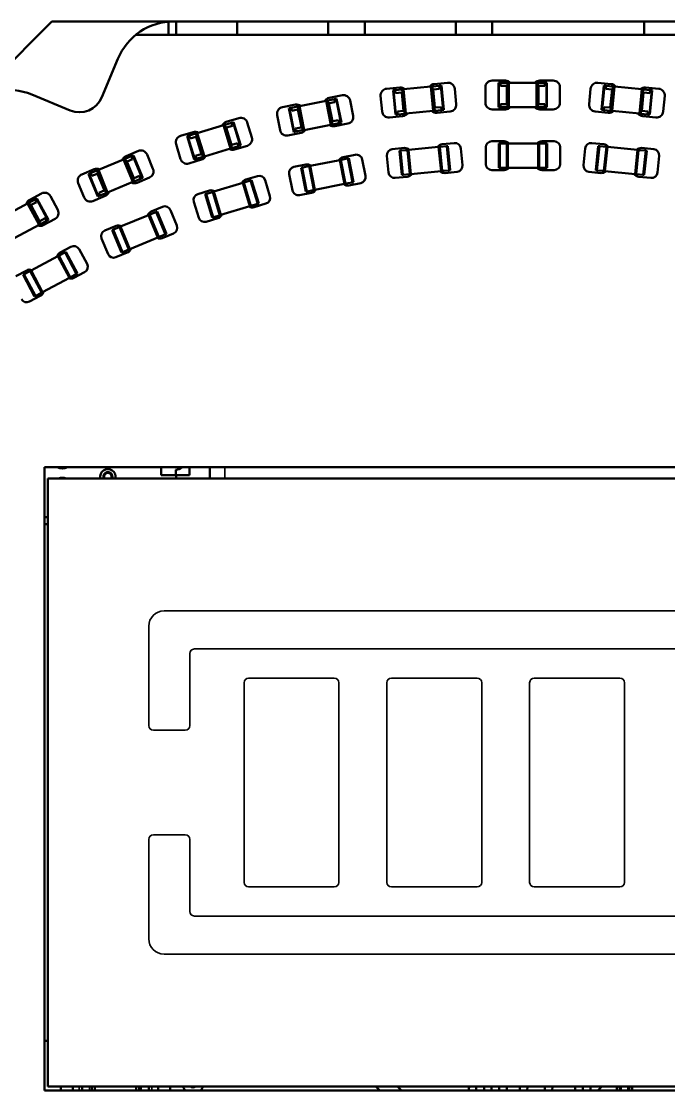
# Model space of a CAD drawing. Header units: inches. Extents: x -20.7 to 49, y -43 to 17.2.
# Drawn here: x 16.671 to 19.187, y -18.399 to -14.245 of the extents above; entities that cross this region are included whole.
import ezdxf

# ---------------------------------------------------------------- set-up
doc = ezdxf.new("R2010")
doc.units = ezdxf.units.IN
doc.header["$MEASUREMENT"] = 0
doc.layers.add('Visible (ANSI)', color=7, linetype='Continuous', lineweight=50)
doc.layers.add('Visible Narrow (ANSI)', color=7, linetype='Continuous', lineweight=35)

msp = doc.modelspace()

# ---------------------------------------------------------------- linework, layer by layer
at = {"layer": 'Visible (ANSI)'}
for p, q in [((14.201, -16.8344), (16.79, -14.2454)), ((16.79, -14.2454), (20.4514, -14.2454)), ((17.2437, -14.2463), (17.2437, -14.298)), ((17.2733, -14.2454), (17.2733, -14.298)), ((17.5095, -14.2454), (17.5095, -14.298)), ((17.8638, -14.298), (17.8638, -14.2454)), ((18.0055, -14.2454), (18.0055, -14.298)), ((18.3599, -14.298), (18.3599, -14.2454)), ((18.5016, -14.2454), (18.5016, -14.298)), ((19.0922, -14.298), (19.0922, -14.2454)), ((17.1156, -14.298), (20.1258, -14.298)), ((16.9843, -14.54), (17.046, -14.3912)), ((18.2685, -14.4983), (18.2949, -14.4957)), ((18.2757, -14.4887), (18.3271, -14.4837)), ((18.2949, -14.4957), (18.3002, -14.4952)), ((18.2961, -14.5075), (18.2949, -14.4957)), ((18.3002, -14.4952), (18.3037, -14.4949)), ((18.313, -14.5889), (18.3037, -14.4949)), ((18.5007, -14.4751), (18.5523, -14.4751)), ((18.525, -14.5785), (18.525, -14.484)), ((18.5286, -14.484), (18.525, -14.484)), ((18.5286, -14.484), (18.5339, -14.484)), ((18.5339, -14.484), (18.5605, -14.484)), ((18.5339, -14.484), (18.5339, -14.4958)), ((18.5339, -14.4958), (18.5569, -14.4958)), ((18.5605, -14.4958), (18.5569, -14.4958)), ((18.5605, -14.484), (18.5605, -14.4958)), ((18.5605, -14.484), (18.5664, -14.484)), ((18.5605, -14.5667), (18.5605, -14.4958)), ((18.5664, -14.484), (18.5664, -14.5785)), ((18.5664, -14.484), (18.6727, -14.484)), ((18.6727, -14.484), (18.6727, -14.5785)), ((18.6727, -14.484), (18.6786, -14.484)), ((18.6786, -14.484), (18.6786, -14.4958)), ((18.6786, -14.484), (18.7052, -14.484)), ((18.6786, -14.5667), (18.6786, -14.4958)), ((18.6821, -14.4958), (18.6786, -14.4958)), ((18.6821, -14.4958), (18.7052, -14.4958)), ((18.6867, -14.4751), (18.7384, -14.4751)), ((18.7052, -14.484), (18.7105, -14.484)), ((18.7052, -14.4958), (18.7052, -14.484)), ((18.7105, -14.484), (18.714, -14.484)), ((18.714, -14.5785), (18.714, -14.484)), ((18.9119, -14.4837), (18.9634, -14.4887)), ((18.926, -14.5889), (18.9353, -14.4949)), ((18.9388, -14.4952), (18.9353, -14.4949)), ((18.9388, -14.4952), (18.9441, -14.4957)), ((18.9441, -14.4957), (18.943, -14.5075)), ((18.9441, -14.4957), (18.9706, -14.4983)), ((16.7121, -14.5295), (16.8609, -14.5911)), ((17.868, -14.5425), (17.9187, -14.5325)), ((18.0733, -14.5954), (18.0674, -14.5352)), ((18.0906, -14.507), (18.142, -14.5019)), ((18.1192, -14.513), (18.1157, -14.5134)), ((18.1249, -14.6074), (18.1157, -14.5134)), ((18.1192, -14.513), (18.1245, -14.5125)), ((18.1245, -14.5125), (18.1509, -14.5099)), ((18.1245, -14.5125), (18.1256, -14.5243)), ((18.1256, -14.5243), (18.1486, -14.522)), ((18.1521, -14.5217), (18.1486, -14.522)), ((18.1509, -14.5099), (18.1568, -14.5093)), ((18.1509, -14.5099), (18.1521, -14.5217)), ((18.159, -14.5922), (18.1521, -14.5217)), ((18.1568, -14.5093), (18.2626, -14.4989)), ((18.1568, -14.5093), (18.1661, -14.6034)), ((18.2626, -14.4989), (18.2685, -14.4983)), ((18.2626, -14.4989), (18.2719, -14.593)), ((18.2685, -14.4983), (18.2696, -14.5101)), ((18.2732, -14.5097), (18.2696, -14.5101)), ((18.2766, -14.5806), (18.2696, -14.5101)), ((18.2732, -14.5097), (18.2961, -14.5075)), ((18.3554, -14.5068), (18.3613, -14.5671)), ((18.4748, -14.5615), (18.4748, -14.501)), ((18.7642, -14.501), (18.7642, -14.5615)), ((18.8778, -14.5671), (18.8837, -14.5068)), ((18.943, -14.5075), (18.9659, -14.5097)), ((18.9625, -14.5806), (18.9694, -14.5101)), ((18.9694, -14.5101), (18.9659, -14.5097)), ((18.9764, -14.4989), (18.9672, -14.593)), ((18.9706, -14.4983), (18.9694, -14.5101)), ((18.9706, -14.4983), (18.9764, -14.4989)), ((18.9764, -14.4989), (19.0822, -14.5093)), ((19.0822, -14.5093), (19.073, -14.6034)), ((19.08, -14.5922), (19.087, -14.5217)), ((19.0822, -14.5093), (19.0881, -14.5099)), ((19.0881, -14.5099), (19.087, -14.5217)), ((19.0905, -14.522), (19.087, -14.5217)), ((19.0881, -14.5099), (19.1146, -14.5125)), ((19.0905, -14.522), (19.1134, -14.5243)), ((19.0971, -14.5019), (19.1485, -14.507)), ((19.1134, -14.5243), (19.1146, -14.5125)), ((19.1141, -14.6074), (19.1234, -14.5134)), ((19.1146, -14.5125), (19.1198, -14.513)), ((19.1198, -14.513), (19.1234, -14.5134)), ((19.1717, -14.5352), (19.1657, -14.5954)), ((17.6855, -14.5788), (17.7362, -14.5688)), ((17.7198, -14.581), (17.7459, -14.5759)), ((17.7459, -14.5759), (17.7517, -14.5747)), ((17.7459, -14.5759), (17.7482, -14.5874)), ((17.7517, -14.5747), (17.856, -14.554)), ((17.7517, -14.5747), (17.7701, -14.6674)), ((17.856, -14.554), (17.8617, -14.5528)), ((17.856, -14.554), (17.8744, -14.6466)), ((17.8617, -14.5528), (17.8878, -14.5476)), ((17.8617, -14.5528), (17.8641, -14.5644)), ((17.8675, -14.5637), (17.8641, -14.5644)), ((17.8779, -14.6339), (17.8641, -14.5644)), ((17.8675, -14.5637), (17.8901, -14.5592)), ((17.8878, -14.5476), (17.893, -14.5466)), ((17.8901, -14.5592), (17.8878, -14.5476)), ((17.893, -14.5466), (17.8965, -14.5459)), ((17.9149, -14.6386), (17.8965, -14.5459)), ((17.949, -14.5528), (17.9609, -14.6121)), ((18.303, -14.578), (18.2801, -14.5803)), ((18.3042, -14.5898), (18.303, -14.578)), ((18.5286, -14.5785), (18.525, -14.5785)), ((18.5286, -14.5785), (18.5339, -14.5785)), ((18.5569, -14.5667), (18.5339, -14.5667)), ((18.5339, -14.5667), (18.5339, -14.5785)), ((18.5339, -14.5785), (18.5605, -14.5785)), ((18.5605, -14.5667), (18.5569, -14.5667)), ((18.5605, -14.5667), (18.5605, -14.5785)), ((18.5605, -14.5785), (18.5664, -14.5785)), ((18.5664, -14.5785), (18.6727, -14.5785)), ((18.6727, -14.5785), (18.6786, -14.5785)), ((18.6786, -14.5667), (18.6786, -14.5785)), ((18.6821, -14.5667), (18.6786, -14.5667)), ((18.6786, -14.5785), (18.7052, -14.5785)), ((18.7052, -14.5667), (18.6821, -14.5667)), ((18.7052, -14.5785), (18.7052, -14.5667)), ((18.7052, -14.5785), (18.7105, -14.5785)), ((18.7105, -14.5785), (18.714, -14.5785)), ((18.936, -14.578), (18.9349, -14.5898)), ((18.9589, -14.5803), (18.936, -14.578)), ((17.677, -14.6686), (17.6652, -14.6092)), ((17.7146, -14.5821), (17.7112, -14.5828)), ((17.7296, -14.6754), (17.7112, -14.5828)), ((17.7146, -14.5821), (17.7198, -14.581)), ((17.7198, -14.581), (17.7221, -14.5926)), ((17.7221, -14.5926), (17.7447, -14.5881)), ((17.7482, -14.5874), (17.7447, -14.5881)), ((17.762, -14.6569), (17.7482, -14.5874)), ((18.153, -14.6136), (18.1016, -14.6186)), ((18.1285, -14.6071), (18.1249, -14.6074)), ((18.1285, -14.6071), (18.1337, -14.6066)), ((18.1555, -14.5925), (18.1326, -14.5948)), ((18.1326, -14.5948), (18.1337, -14.6066)), ((18.1337, -14.6066), (18.1602, -14.6039)), ((18.159, -14.5922), (18.1555, -14.5925)), ((18.159, -14.5922), (18.1602, -14.6039)), ((18.1602, -14.6039), (18.1661, -14.6034)), ((18.1661, -14.6034), (18.2719, -14.593)), ((18.2719, -14.593), (18.2777, -14.5924)), ((18.2801, -14.5803), (18.2766, -14.5806)), ((18.2766, -14.5806), (18.2777, -14.5924)), ((18.2777, -14.5924), (18.3042, -14.5898)), ((18.3381, -14.5953), (18.2867, -14.6004)), ((18.3042, -14.5898), (18.3095, -14.5892)), ((18.3095, -14.5892), (18.313, -14.5889)), ((18.5523, -14.5873), (18.5007, -14.5873)), ((18.7384, -14.5873), (18.6867, -14.5873)), ((18.9524, -14.6004), (18.9009, -14.5953)), ((18.9296, -14.5892), (18.926, -14.5889)), ((18.9296, -14.5892), (18.9349, -14.5898)), ((18.9349, -14.5898), (18.9613, -14.5924)), ((18.9625, -14.5806), (18.9589, -14.5803)), ((18.9625, -14.5806), (18.9613, -14.5924)), ((18.9613, -14.5924), (18.9672, -14.593)), ((18.9672, -14.593), (19.073, -14.6034)), ((19.073, -14.6034), (19.0788, -14.6039)), ((19.08, -14.5922), (19.0788, -14.6039)), ((19.0788, -14.6039), (19.1053, -14.6066)), ((19.0835, -14.5925), (19.08, -14.5922)), ((19.1065, -14.5948), (19.0835, -14.5925)), ((19.1375, -14.6186), (19.0861, -14.6136)), ((19.1053, -14.6066), (19.1065, -14.5948)), ((19.1053, -14.6066), (19.1106, -14.6071)), ((19.1106, -14.6071), (19.1141, -14.6074)), ((17.3549, -14.6795), (17.4567, -14.6486)), ((17.4567, -14.6486), (17.4623, -14.6469)), ((17.4567, -14.6486), (17.4841, -14.739)), ((17.4623, -14.6469), (17.4878, -14.6392)), ((17.4623, -14.6469), (17.4658, -14.6582)), ((17.4691, -14.6572), (17.4658, -14.6582)), ((17.4863, -14.726), (17.4658, -14.6582)), ((17.4675, -14.6361), (17.517, -14.6211)), ((17.4691, -14.6572), (17.4912, -14.6505)), ((17.4878, -14.6392), (17.4928, -14.6376)), ((17.4912, -14.6505), (17.4878, -14.6392)), ((17.4928, -14.6376), (17.4962, -14.6366)), ((17.5237, -14.727), (17.4962, -14.6366)), ((17.5492, -14.6383), (17.5668, -14.6962)), ((17.7586, -14.6576), (17.736, -14.6621)), ((17.762, -14.6569), (17.7586, -14.6576)), ((17.762, -14.6569), (17.7643, -14.6685)), ((17.7701, -14.6674), (17.8744, -14.6466)), ((17.8744, -14.6466), (17.8802, -14.6455)), ((17.8814, -14.6332), (17.8779, -14.6339)), ((17.8779, -14.6339), (17.8802, -14.6455)), ((17.8802, -14.6455), (17.9062, -14.6403)), ((17.9039, -14.6287), (17.8814, -14.6332)), ((17.9406, -14.6425), (17.8899, -14.6526)), ((17.9062, -14.6403), (17.9039, -14.6287)), ((17.9062, -14.6403), (17.9115, -14.6393)), ((17.9115, -14.6393), (17.9149, -14.6386)), ((17.2895, -14.6901), (17.339, -14.6751)), ((17.3188, -14.6904), (17.3154, -14.6915)), ((17.3428, -14.7819), (17.3154, -14.6915)), ((17.3188, -14.6904), (17.3239, -14.6889)), ((17.3239, -14.6889), (17.3493, -14.6812)), ((17.3239, -14.6889), (17.3273, -14.7002)), ((17.3273, -14.7002), (17.3493, -14.6935)), ((17.3493, -14.6812), (17.3549, -14.6795)), ((17.3493, -14.6812), (17.3527, -14.6925)), ((17.3527, -14.6925), (17.3493, -14.6935)), ((17.3733, -14.7603), (17.3527, -14.6925)), ((17.3549, -14.6795), (17.3824, -14.7699)), ((17.7581, -14.6788), (17.7074, -14.6889)), ((17.7331, -14.6747), (17.7296, -14.6754)), ((17.7331, -14.6747), (17.7383, -14.6737)), ((17.736, -14.6621), (17.7383, -14.6737)), ((17.7383, -14.6737), (17.7643, -14.6685)), ((17.7643, -14.6685), (17.7701, -14.6674)), ((17.2899, -14.7802), (17.2723, -14.7223)), ((17.3824, -14.7699), (17.4841, -14.739)), ((17.4841, -14.739), (17.4898, -14.7373)), ((17.4897, -14.725), (17.4863, -14.726)), ((17.4863, -14.726), (17.4898, -14.7373)), ((17.5118, -14.7183), (17.4897, -14.725)), ((17.4898, -14.7373), (17.5152, -14.7296)), ((17.5495, -14.7284), (17.5001, -14.7434)), ((17.5152, -14.7296), (17.5118, -14.7183)), ((17.5152, -14.7296), (17.5203, -14.7281)), ((17.5203, -14.7281), (17.5237, -14.727)), ((18.1129, -14.7418), (18.1599, -14.7372)), ((18.1455, -14.7475), (18.1701, -14.7451)), ((18.1701, -14.7451), (18.1754, -14.7446)), ((18.1754, -14.7446), (18.293, -14.733)), ((18.1847, -14.8386), (18.1754, -14.7446)), ((18.2983, -14.7325), (18.293, -14.733)), ((18.3022, -14.827), (18.293, -14.733)), ((18.2983, -14.7325), (18.3229, -14.7301)), ((18.3068, -14.7227), (18.3538, -14.7181)), ((18.3229, -14.7301), (18.3282, -14.7295)), ((18.3375, -14.8236), (18.3282, -14.7295)), ((18.3796, -14.7393), (18.386, -14.804)), ((18.4762, -14.7995), (18.4762, -14.7346)), ((18.4998, -14.7109), (18.5471, -14.7109)), ((18.5264, -14.8143), (18.5264, -14.7198)), ((18.5317, -14.7198), (18.5264, -14.7198)), ((18.5317, -14.7198), (18.5565, -14.7198)), ((18.5565, -14.7198), (18.5618, -14.7198)), ((18.5618, -14.8143), (18.5618, -14.7198)), ((18.5618, -14.7198), (18.6799, -14.7198)), ((18.6852, -14.7198), (18.6799, -14.7198)), ((18.6799, -14.8143), (18.6799, -14.7198)), ((18.6852, -14.7198), (18.71, -14.7198)), ((18.6947, -14.7109), (18.7419, -14.7109)), ((18.71, -14.7198), (18.7154, -14.7198)), ((18.7154, -14.8143), (18.7154, -14.7198)), ((18.7656, -14.7346), (18.7656, -14.7995)), ((18.8557, -14.804), (18.8621, -14.7393)), ((18.8879, -14.7181), (18.9349, -14.7227)), ((18.9042, -14.8236), (18.9135, -14.7295)), ((18.9188, -14.7301), (18.9135, -14.7295)), ((18.9188, -14.7301), (18.9435, -14.7325)), ((18.9395, -14.827), (18.9488, -14.733)), ((18.9435, -14.7325), (18.9488, -14.733)), ((18.9488, -14.733), (19.0663, -14.7446)), ((19.057, -14.8386), (19.0663, -14.7446)), ((19.0716, -14.7451), (19.0663, -14.7446)), ((19.0716, -14.7451), (19.0963, -14.7475)), ((19.0819, -14.7372), (19.1289, -14.7418)), ((16.9704, -14.8226), (17.0686, -14.7819)), ((17.0686, -14.7819), (17.074, -14.7797)), ((17.0686, -14.7819), (17.1047, -14.8692)), ((17.074, -14.7797), (17.0986, -14.7695)), ((17.074, -14.7797), (17.0786, -14.7906)), ((17.0782, -14.7684), (17.1259, -14.7486)), ((17.0818, -14.7892), (17.1031, -14.7804)), ((17.0986, -14.7695), (17.1035, -14.7675)), ((17.1031, -14.7804), (17.0986, -14.7695)), ((17.1035, -14.7675), (17.1068, -14.7661)), ((17.1429, -14.8534), (17.1068, -14.7661)), ((17.1597, -14.7626), (17.1828, -14.8185)), ((17.3715, -14.7824), (17.3221, -14.7974)), ((17.3462, -14.7809), (17.3428, -14.7819)), ((17.3462, -14.7809), (17.3513, -14.7793)), ((17.3699, -14.7613), (17.3479, -14.768)), ((17.3479, -14.768), (17.3513, -14.7793)), ((17.3513, -14.7793), (17.3767, -14.7716)), ((17.3733, -14.7603), (17.3699, -14.7613)), ((17.3733, -14.7603), (17.3767, -14.7716)), ((17.3767, -14.7716), (17.3824, -14.7699)), ((17.7933, -14.8071), (17.9092, -14.7841)), ((17.9144, -14.783), (17.9092, -14.7841)), ((17.9276, -14.8768), (17.9092, -14.7841)), ((17.9144, -14.783), (17.9387, -14.7782)), ((17.9219, -14.7725), (17.9683, -14.7633)), ((17.9387, -14.7782), (17.9439, -14.7772)), ((17.9624, -14.8698), (17.9439, -14.7772)), ((17.996, -14.7819), (18.0087, -14.8456)), ((18.098, -14.8323), (18.0917, -14.7677)), ((18.1455, -14.7475), (18.1402, -14.7481)), ((18.1494, -14.8421), (18.1402, -14.7481)), ((19.0923, -14.8421), (19.1016, -14.7481)), ((19.0963, -14.7475), (19.1016, -14.7481)), ((19.1501, -14.7677), (19.1437, -14.8323)), ((16.9063, -14.8396), (16.954, -14.8198)), ((16.9404, -14.835), (16.9649, -14.8249)), ((16.9649, -14.8249), (16.9704, -14.8226)), ((16.9649, -14.8249), (16.9694, -14.8358)), ((16.9704, -14.8226), (17.0065, -14.9099)), ((17.0818, -14.7892), (17.0786, -14.7906)), ((17.1057, -14.856), (17.0786, -14.7906)), ((17.7308, -14.8105), (17.7771, -14.8013)), ((17.7638, -14.813), (17.7586, -14.814)), ((17.777, -14.9067), (17.7586, -14.814)), ((17.7638, -14.813), (17.7881, -14.8082)), ((17.7881, -14.8082), (17.7933, -14.8071)), ((17.8118, -14.8998), (17.7933, -14.8071)), ((18.1847, -14.8386), (18.3022, -14.827)), ((18.3075, -14.8265), (18.3022, -14.827)), ((18.3075, -14.8265), (18.3322, -14.8241)), ((18.3322, -14.8241), (18.3375, -14.8236)), ((18.5471, -14.8231), (18.4998, -14.8231)), ((18.5317, -14.8143), (18.5264, -14.8143)), ((18.5317, -14.8143), (18.5565, -14.8143)), ((18.5565, -14.8143), (18.5618, -14.8143)), ((18.5618, -14.8143), (18.6799, -14.8143)), ((18.6852, -14.8143), (18.6799, -14.8143)), ((18.6852, -14.8143), (18.71, -14.8143)), ((18.7419, -14.8231), (18.6947, -14.8231)), ((18.71, -14.8143), (18.7154, -14.8143)), ((18.9095, -14.8241), (18.9042, -14.8236)), ((18.9095, -14.8241), (18.9342, -14.8265)), ((18.9342, -14.8265), (18.9395, -14.827)), ((18.9395, -14.827), (19.057, -14.8386)), ((16.9355, -14.8371), (16.9322, -14.8384)), ((16.9683, -14.9257), (16.9322, -14.8384)), ((16.9355, -14.8371), (16.9404, -14.835)), ((16.9404, -14.835), (16.9449, -14.8459)), ((16.9449, -14.8459), (16.9662, -14.8371)), ((16.9694, -14.8358), (16.9662, -14.8371)), ((16.9966, -14.9012), (16.9694, -14.8358)), ((17.0065, -14.9099), (17.1047, -14.8692)), ((17.1047, -14.8692), (17.1102, -14.867)), ((17.109, -14.8547), (17.1057, -14.856)), ((17.1057, -14.856), (17.1102, -14.867)), ((17.1302, -14.8459), (17.109, -14.8547)), ((17.1102, -14.867), (17.1348, -14.8568)), ((17.1688, -14.8523), (17.1211, -14.872)), ((17.1348, -14.8568), (17.1302, -14.8459)), ((17.1348, -14.8568), (17.1397, -14.8548)), ((17.1397, -14.8548), (17.1429, -14.8534)), ((17.5373, -14.871), (17.5611, -14.8638)), ((17.5438, -14.8598), (17.589, -14.846)), ((17.5611, -14.8638), (17.5662, -14.8622)), ((17.5936, -14.9527), (17.5662, -14.8622)), ((17.6185, -14.8618), (17.6373, -14.924)), ((17.7249, -14.902), (17.7122, -14.8383)), ((18.1709, -14.8489), (18.1239, -14.8535)), ((18.1547, -14.8416), (18.1494, -14.8421)), ((18.1547, -14.8416), (18.1794, -14.8391)), ((18.1794, -14.8391), (18.1847, -14.8386)), ((18.3648, -14.8298), (18.3178, -14.8344)), ((18.9239, -14.8344), (18.8769, -14.8298)), ((19.0623, -14.8391), (19.057, -14.8386)), ((19.0623, -14.8391), (19.087, -14.8416)), ((19.1179, -14.8535), (19.0709, -14.8489)), ((19.087, -14.8416), (19.0923, -14.8421)), ((16.9155, -14.9292), (16.8923, -14.8733)), ((16.9933, -14.9026), (16.972, -14.9114)), ((16.9966, -14.9012), (16.9933, -14.9026)), ((16.9966, -14.9012), (17.0011, -14.9122)), ((17.0011, -14.9122), (17.0065, -14.9099)), ((17.3573, -14.9163), (17.4025, -14.9026)), ((17.3904, -14.9156), (17.4141, -14.9084)), ((17.4141, -14.9084), (17.4192, -14.9068)), ((17.4192, -14.9068), (17.5322, -14.8725)), ((17.4466, -14.9972), (17.4192, -14.9068)), ((17.5373, -14.871), (17.5322, -14.8725)), ((17.5597, -14.9629), (17.5322, -14.8725)), ((17.7822, -14.9057), (17.777, -14.9067)), ((17.7822, -14.9057), (17.8066, -14.9008)), ((17.8066, -14.9008), (17.8118, -14.8998)), ((17.8118, -14.8998), (17.9276, -14.8768)), ((17.9328, -14.8757), (17.9276, -14.8768)), ((17.9328, -14.8757), (17.9572, -14.8709)), ((17.9902, -14.8733), (17.9438, -14.8826)), ((17.9572, -14.8709), (17.9624, -14.8698)), ((16.6017, -15.0027), (16.6954, -14.9526)), ((16.6954, -14.9526), (16.7006, -14.9499)), ((16.6954, -14.9526), (16.74, -15.036)), ((16.7006, -14.9499), (16.7241, -14.9373)), ((16.7006, -14.9499), (16.7062, -14.9603)), ((16.7036, -14.9382), (16.7492, -14.9139)), ((16.7093, -14.9586), (16.7296, -14.9477)), ((16.7241, -14.9373), (16.7288, -14.9348)), ((16.7296, -14.9477), (16.7241, -14.9373)), ((16.7288, -14.9348), (16.7319, -14.9332)), ((16.7764, -15.0165), (16.7319, -14.9332)), ((16.7842, -14.9245), (16.8127, -14.9778)), ((16.997, -14.9234), (16.9492, -14.9432)), ((16.9716, -14.9244), (16.9683, -14.9257)), ((16.9716, -14.9244), (16.9765, -14.9223)), ((16.972, -14.9114), (16.9765, -14.9223)), ((16.9765, -14.9223), (17.0011, -14.9122)), ((17.3604, -15.008), (17.3416, -14.9458)), ((17.3904, -14.9156), (17.3853, -14.9171)), ((17.4127, -15.0075), (17.3853, -14.9171)), ((17.5885, -14.9542), (17.5936, -14.9527)), ((17.799, -14.9114), (17.7527, -14.9206)), ((16.7093, -14.9586), (16.7062, -14.9603)), ((16.7396, -15.0228), (16.7062, -14.9603)), ((17.1707, -14.9955), (17.1936, -14.986)), ((17.176, -14.9837), (17.2197, -14.9656)), ((17.1936, -14.986), (17.1985, -14.9839)), ((17.2347, -15.0712), (17.1985, -14.9839)), ((17.2506, -14.9784), (17.2754, -15.0384)), ((17.4466, -14.9972), (17.5597, -14.9629)), ((17.5648, -14.9614), (17.5597, -14.9629)), ((17.5648, -14.9614), (17.5885, -14.9542)), ((17.6216, -14.9534), (17.5764, -14.9671)), ((16.7427, -15.0211), (16.7396, -15.0228)), ((16.7396, -15.0228), (16.7452, -15.0332)), ((16.74, -15.036), (16.7452, -15.0332)), ((16.7631, -15.0102), (16.7427, -15.0211)), ((16.7452, -15.0332), (16.7686, -15.0207)), ((16.8021, -15.0128), (16.7565, -15.0372)), ((16.7686, -15.0207), (16.7631, -15.0102)), ((16.7686, -15.0207), (16.7733, -15.0182)), ((16.7733, -15.0182), (16.7764, -15.0165)), ((17.0567, -15.0427), (17.1658, -14.9975)), ((17.1707, -14.9955), (17.1658, -14.9975)), ((17.2019, -15.0848), (17.1658, -14.9975)), ((17.4351, -15.01), (17.3899, -15.0237)), ((17.4178, -15.006), (17.4127, -15.0075)), ((17.4178, -15.006), (17.4416, -14.9988)), ((17.4416, -14.9988), (17.4466, -14.9972)), ((16.6462, -15.0861), (16.74, -15.036)), ((16.996, -15.0582), (17.0396, -15.0402)), ((17.0288, -15.0542), (17.0239, -15.0562)), ((17.0601, -15.1435), (17.0239, -15.0562)), ((17.0288, -15.0542), (17.0518, -15.0447)), ((17.0518, -15.0447), (17.0567, -15.0427)), ((17.0928, -15.13), (17.0567, -15.0427)), ((17.2069, -15.0828), (17.2298, -15.0733)), ((17.2626, -15.0692), (17.219, -15.0873)), ((17.2298, -15.0733), (17.2347, -15.0712)), ((17.0081, -15.1491), (16.9832, -15.0891)), ((17.0928, -15.13), (17.2019, -15.0848)), ((17.2069, -15.0828), (17.2019, -15.0848)), ((16.7092, -15.2134), (16.8133, -15.1578)), ((16.818, -15.1553), (16.8133, -15.1578)), ((16.8579, -15.2411), (16.8133, -15.1578)), ((16.818, -15.1553), (16.8399, -15.1436)), ((16.8222, -15.143), (16.8639, -15.1207)), ((16.8399, -15.1436), (16.8446, -15.1411)), ((16.8891, -15.2244), (16.8446, -15.1411)), ((16.8958, -15.1304), (16.9264, -15.1877)), ((17.0826, -15.1438), (17.0389, -15.1619)), ((17.065, -15.1415), (17.0601, -15.1435)), ((17.065, -15.1415), (17.0879, -15.132)), ((17.0879, -15.132), (17.0928, -15.13)), ((16.6503, -15.2349), (16.692, -15.2126)), ((16.6826, -15.2276), (16.6779, -15.2302)), ((16.7225, -15.3135), (16.6779, -15.2302)), ((16.6826, -15.2276), (16.7045, -15.216)), ((16.7045, -15.216), (16.7092, -15.2134)), ((16.7537, -15.2968), (16.7092, -15.2134)), ((16.7537, -15.2968), (16.8579, -15.2411)), ((16.8626, -15.2386), (16.8579, -15.2411)), ((16.8626, -15.2386), (16.8845, -15.2269)), ((16.9168, -15.2197), (16.8751, -15.242)), ((16.8845, -15.2269), (16.8891, -15.2244)), ((16.7449, -15.3116), (16.7032, -15.3338)), ((16.7272, -15.311), (16.7225, -15.3135)), ((16.7272, -15.311), (16.749, -15.2993)), ((16.749, -15.2993), (16.7537, -15.2968)), ((16.7606, -15.9777), (16.7606, -18.3989)), ((20.4811, -15.9777), (16.7606, -15.9777)), ((17.2142, -16.0076), (17.2142, -15.9777)), ((17.2721, -15.9869), (17.2721, -16.0076)), ((17.3252, -16.0076), (17.3252, -15.9777)), ((17.4032, -15.9777), (17.4032, -16.021)), ((16.7745, -16.021), (16.7745, -18.3832)), ((20.4714, -16.021), (16.7745, -16.021)), ((17.2721, -16.0076), (17.2142, -16.0076)), ((17.2721, -16.0076), (17.3252, -16.0076)), ((17.2733, -16.0076), (17.2733, -16.021)), ((16.7606, -16.1718), (16.7745, -16.1718)), ((16.7745, -16.1982), (16.7606, -16.1982)), ((16.7606, -18.206), (16.7745, -18.206)), ((16.7606, -18.3989), (20.4811, -18.3989)), ((16.7745, -18.3832), (20.4714, -18.3832)), ((16.8244, -18.3989), (16.8244, -18.3832)), ((16.8717, -18.3989), (16.8717, -18.3832)), ((16.9071, -18.3989), (16.9071, -18.3832)), ((16.9455, -18.3989), (16.9455, -18.3832)), ((16.9563, -18.3989), (16.9563, -18.3832)), ((17.1178, -18.3832), (17.1178, -18.3989)), ((17.1286, -18.3832), (17.1286, -18.3989)), ((17.167, -18.3832), (17.167, -18.3989)), ((17.2024, -18.3832), (17.2024, -18.3989)), ((17.2496, -18.3832), (17.2496, -18.3989)), ((18.0649, -18.3989), (18.0492, -18.3832)), ((18.1327, -18.3832), (18.1485, -18.3989)), ((18.4104, -18.3894), (18.4126, -18.3841)), ((18.4104, -18.3989), (18.4104, -18.3894)), ((18.4126, -18.3841), (18.4134, -18.3832)), ((18.4393, -18.3894), (18.4393, -18.3989)), ((18.4694, -18.3989), (18.4694, -18.3832)), ((18.4985, -18.3832), (18.4985, -18.3989)), ((18.5285, -18.3989), (18.5285, -18.3832)), ((18.5576, -18.3832), (18.5576, -18.3989)), ((18.6068, -18.3989), (18.6083, -18.3974)), ((18.6083, -18.3974), (18.6083, -18.3832)), ((18.6377, -18.3832), (18.6376, -18.3989)), ((18.7056, -18.3989), (18.7056, -18.3832)), ((18.7349, -18.3832), (18.7348, -18.3989)), ((18.8236, -18.3989), (18.8236, -18.3832)), ((18.8529, -18.3832), (18.8529, -18.3989)), ((18.8828, -18.3894), (18.885, -18.3841)), ((18.8828, -18.3989), (18.8828, -18.3894)), ((18.885, -18.3841), (18.8859, -18.3832)), ((18.927, -18.3832), (18.912, -18.3984)), ((18.912, -18.3984), (18.912, -18.3989)), ((18.9868, -18.3989), (18.9864, -18.398))]:
    msp.add_line(p, q, dxfattribs=at)
for centre, radius, start, end in [((17.2642, -14.4816), 0.2362, 90, 157.5), ((18.2782, -14.5144), 0.0258, 95.6244, 144.5427), ((18.3296, -14.5094), 0.0258, 5.6244, 95.6256), ((18.5007, -14.501), 0.0258, 89.9996, 180.0004), ((18.5523, -14.501), 0.0258, 41.0822, 90.0004), ((18.6867, -14.501), 0.0258, 89.9996, 138.9178), ((18.7384, -14.501), 0.0258, 359.9996, 90.0004), ((18.9094, -14.5094), 0.0258, 84.3744, 174.3756), ((18.9608, -14.5144), 0.0258, 35.4573, 84.3756), ((16.6217, -14.7477), 0.2362, 67.5, 135), ((17.9237, -14.5578), 0.0258, 11.2496, 101.2504), ((18.0931, -14.5327), 0.0258, 95.6244, 185.6256), ((18.1445, -14.5276), 0.0258, 46.7068, 95.6256), ((19.0945, -14.5276), 0.0258, 84.3744, 133.2932), ((19.146, -14.5327), 0.0258, 354.3744, 84.3756), ((16.897, -14.5038), 0.0945, 247.5, 337.5), ((17.6906, -14.6042), 0.0258, 101.2496, 191.2507), ((17.7413, -14.5941), 0.0258, 52.3323, 101.2504), ((17.873, -14.5679), 0.0258, 101.2496, 150.1681), ((18.3356, -14.5696), 0.0258, 275.6244, 5.6256), ((18.5007, -14.5615), 0.0258, 179.9996, 270.0004), ((18.5523, -14.5615), 0.0258, 269.9996, 318.9178), ((18.6867, -14.5615), 0.0258, 221.0822, 270.0004), ((18.7384, -14.5615), 0.0258, 269.9996, 0.0004), ((18.9035, -14.5696), 0.0258, 174.3744, 264.3756), ((17.5245, -14.6458), 0.0258, 16.8749, 106.8754), ((17.9355, -14.6172), 0.0258, 281.2496, 11.2507), ((18.099, -14.5929), 0.0258, 185.6244, 275.6256), ((18.1504, -14.5878), 0.0258, 275.6244, 324.5427), ((18.2841, -14.5747), 0.0258, 226.7068, 275.6256), ((18.9549, -14.5747), 0.0258, 264.3744, 313.2932), ((19.0886, -14.5878), 0.0258, 215.4573, 264.3756), ((19.14, -14.5929), 0.0258, 264.3744, 354.3756), ((17.475, -14.6608), 0.0258, 106.8749, 155.7926), ((17.8848, -14.6272), 0.0258, 232.3323, 281.2504), ((17.297, -14.7148), 0.0258, 106.8749, 196.8752), ((17.3465, -14.6998), 0.0258, 57.9572, 106.8754), ((17.542, -14.7037), 0.0258, 286.8749, 16.8752), ((17.7024, -14.6635), 0.0258, 191.2496, 281.2504), ((17.7531, -14.6535), 0.0258, 281.2496, 330.1681), ((17.4926, -14.7187), 0.0258, 237.9572, 286.8754), ((18.1152, -14.7654), 0.0236, 95.6253, 185.6244), ((18.1622, -14.7607), 0.0236, 44.3072, 95.625), ((18.3091, -14.7463), 0.0236, 95.6253, 146.9424), ((18.3561, -14.7416), 0.0236, 5.6251, 95.625), ((18.4998, -14.7346), 0.0236, 90.0003, 179.9997), ((18.5471, -14.7346), 0.0236, 38.6824, 89.9997), ((18.6947, -14.7346), 0.0236, 90.0003, 141.3176), ((18.7419, -14.7346), 0.0236, 0.0003, 89.9997), ((18.8856, -14.7416), 0.0236, 84.375, 174.3749), ((18.9326, -14.7463), 0.0236, 33.0576, 84.3747), ((19.0796, -14.7607), 0.0236, 84.375, 135.6928), ((19.1266, -14.7654), 0.0236, 354.3756, 84.3747), ((17.088, -14.7922), 0.0258, 112.5, 161.4176), ((17.1358, -14.7725), 0.0258, 22.5, 112.5), ((17.3146, -14.7727), 0.0258, 196.8749, 286.8754), ((17.364, -14.7577), 0.0258, 286.8749, 335.7926), ((17.9265, -14.7957), 0.0236, 101.2505, 152.5678), ((17.9729, -14.7865), 0.0236, 11.2499, 101.2501), ((16.9639, -14.8437), 0.0258, 63.5823, 112.5), ((17.1589, -14.8284), 0.0258, 292.5, 22.5), ((17.7354, -14.8337), 0.0236, 101.2505, 191.2495), ((17.7817, -14.8245), 0.0236, 49.9323, 101.2501), ((18.3155, -14.8109), 0.0236, 224.3072, 275.625), ((18.3625, -14.8063), 0.0236, 275.6253, 5.6244), ((18.4998, -14.7995), 0.0236, 180.0003, 269.9997), ((18.5471, -14.7995), 0.0236, 270.0003, 321.3176), ((18.6947, -14.7995), 0.0236, 218.6824, 269.9997), ((18.7419, -14.7995), 0.0236, 270.0003, 359.9997), ((18.8792, -14.8063), 0.0236, 174.3756, 264.3747), ((18.9263, -14.8109), 0.0236, 264.375, 315.6928), ((16.9162, -14.8634), 0.0258, 112.5, 202.5), ((17.5507, -14.8824), 0.0236, 106.8753, 158.1928), ((17.5959, -14.8687), 0.0236, 16.8755, 106.8742), ((17.9856, -14.8502), 0.0236, 281.2505, 11.2495), ((18.1215, -14.83), 0.0236, 185.6251, 275.625), ((18.1686, -14.8254), 0.0236, 275.6253, 326.9424), ((19.0732, -14.8254), 0.0236, 213.0576, 264.3747), ((19.1202, -14.83), 0.0236, 264.375, 354.3749), ((16.7614, -14.9366), 0.0258, 28.1242, 118.1255), ((16.9871, -14.8996), 0.0258, 292.5, 341.4176), ((17.1112, -14.8482), 0.0258, 243.5823, 292.5), ((17.4094, -14.9252), 0.0236, 55.5574, 106.8742), ((17.7481, -14.8974), 0.0236, 191.2499, 281.2501), ((17.7944, -14.8882), 0.0236, 281.2505, 332.5678), ((17.9392, -14.8594), 0.0236, 229.9323, 281.2501), ((16.7158, -14.961), 0.0258, 118.1249, 167.0429), ((16.9393, -14.9194), 0.0258, 202.5, 292.5), ((17.3642, -14.9389), 0.0236, 106.8753, 196.8748), ((17.6147, -14.9308), 0.0236, 286.8753, 16.8748), ((16.7899, -14.99), 0.0258, 298.1249, 28.1253), ((17.1851, -15.0055), 0.0236, 112.5007, 163.8175), ((17.2287, -14.9874), 0.0236, 22.5003, 112.4998), ((17.5695, -14.9445), 0.0236, 235.5574, 286.8742), ((17.383, -15.0011), 0.0236, 196.8755, 286.8742), ((17.4282, -14.9874), 0.0236, 286.8753, 338.1928), ((16.7443, -15.0144), 0.0258, 249.207, 298.1255), ((17.005, -15.0801), 0.0236, 112.5007, 202.4994), ((17.0487, -15.062), 0.0236, 61.1825, 112.4998), ((17.2536, -15.0474), 0.0236, 292.5007, 22.4994), ((16.875, -15.1416), 0.0236, 28.1254, 118.1245), ((17.2099, -15.0655), 0.0236, 241.1825, 292.4998), ((16.8333, -15.1638), 0.0236, 118.1254, 169.4425), ((17.0299, -15.1401), 0.0236, 202.5003, 292.4998), ((17.0735, -15.122), 0.0236, 292.5007, 343.8175), ((16.9056, -15.1989), 0.0236, 298.1254, 28.1245), ((16.7031, -15.2334), 0.0236, 66.8073, 118.1245), ((16.864, -15.2211), 0.0236, 246.8073, 298.1245), ((16.6921, -15.313), 0.0236, 208.1254, 298.1245), ((16.7337, -15.2907), 0.0236, 298.1254, 349.4425), ((16.8303, -15.9415), 0.0413, 241.1337, 298.8663), ((17.0075, -16.0137), 0.0295, 345.6743, 194.3257), ((17.2721, -15.9545), 0.0325, 270, 314.3901), ((16.8303, -16.0596), 0.0413, 69.0188, 110.9812), ((17.0075, -16.0137), 0.0177, 335.6451, 204.3549), ((17.0075, -16.0137), 0.0162, 333.2126, 206.7874), ((17.0075, -16.0137), 0.0148, 330.3391, 209.6609), ((17.3382, -18.3686), 0.0413, 200.6108, 227.1295), ((17.3382, -18.3686), 0.0177, 235.2232, 304.7768), ((17.3382, -18.3686), 0.0162, 243.8509, 296.1491), ((17.3382, -18.3686), 0.0148, 260.2838, 279.7162), ((17.3382, -18.3686), 0.0413, 312.8705, 339.3892), ((18.4248, -18.3923), 0.0148, 11.2497, 37.9026), ((19.0154, -18.3923), 0.0295, 162.112, 191.2501), ((19.0154, -18.3923), 0.0177, 149.2077, 202.1345), ((19.0154, -18.3923), 0.0162, 145.9813, 204.3159), ((19.0154, -18.3923), 0.0148, 142.098, 206.8809), ((19.0154, -18.3923), 0.0148, 333.1191, 37.902), ((19.0154, -18.3923), 0.0162, 335.6841, 34.0187), ((19.0154, -18.3923), 0.0177, 337.8655, 30.7923), ((19.0154, -18.3923), 0.0295, 346.9343, 17.888)]:
    msp.add_arc(centre, radius, start, end, dxfattribs=at)
at = {"layer": 'Visible Narrow (ANSI)'}
for p, q in [((18.3095, -14.5892), (18.3002, -14.4952)), ((18.5286, -14.5785), (18.5286, -14.484)), ((18.5569, -14.5667), (18.5569, -14.4958)), ((18.6821, -14.5667), (18.6821, -14.4958)), ((18.7105, -14.5785), (18.7105, -14.484)), ((18.9296, -14.5892), (18.9388, -14.4952)), ((18.1285, -14.6071), (18.1192, -14.513)), ((18.1555, -14.5925), (18.1486, -14.522)), ((18.2801, -14.5803), (18.2732, -14.5097)), ((18.9589, -14.5803), (18.9659, -14.5097)), ((19.0835, -14.5925), (19.0905, -14.522)), ((19.1106, -14.6071), (19.1198, -14.513)), ((17.8814, -14.6332), (17.8675, -14.5637)), ((17.9115, -14.6393), (17.893, -14.5466)), ((17.7331, -14.6747), (17.7146, -14.5821)), ((17.7586, -14.6576), (17.7447, -14.5881)), ((17.4897, -14.725), (17.4691, -14.6572)), ((17.5203, -14.7281), (17.4928, -14.6376)), ((17.3462, -14.7809), (17.3188, -14.6904)), ((17.3699, -14.7613), (17.3493, -14.6935)), ((18.1794, -14.8391), (18.1701, -14.7451)), ((18.3075, -14.8265), (18.2983, -14.7325)), ((18.3322, -14.8241), (18.3229, -14.7301)), ((18.5317, -14.8143), (18.5317, -14.7198)), ((18.5565, -14.8143), (18.5565, -14.7198)), ((18.6852, -14.8143), (18.6852, -14.7198)), ((18.71, -14.8143), (18.71, -14.7198)), ((18.9095, -14.8241), (18.9188, -14.7301)), ((18.9342, -14.8265), (18.9435, -14.7325)), ((19.0623, -14.8391), (19.0716, -14.7451)), ((17.1397, -14.8548), (17.1035, -14.7675)), ((17.9328, -14.8757), (17.9144, -14.783)), ((17.9572, -14.8709), (17.9387, -14.7782)), ((18.1547, -14.8416), (18.1455, -14.7475)), ((19.087, -14.8416), (19.0963, -14.7475)), ((17.109, -14.8547), (17.0818, -14.7892)), ((17.7822, -14.9057), (17.7638, -14.813)), ((17.8066, -14.9008), (17.7881, -14.8082)), ((16.9716, -14.9244), (16.9355, -14.8371)), ((16.9933, -14.9026), (16.9662, -14.8371)), ((17.5885, -14.9542), (17.5611, -14.8638)), ((17.4416, -14.9988), (17.4141, -14.9084)), ((17.5648, -14.9614), (17.5373, -14.871)), ((16.7733, -15.0182), (16.7288, -14.9348)), ((17.4178, -15.006), (17.3904, -14.9156)), ((16.7427, -15.0211), (16.7093, -14.9586)), ((17.2298, -15.0733), (17.1936, -14.986)), ((17.2069, -15.0828), (17.1707, -14.9955)), ((17.065, -15.1415), (17.0288, -15.0542)), ((17.0879, -15.132), (17.0518, -15.0447)), ((16.8626, -15.2386), (16.818, -15.1553)), ((16.8845, -15.2269), (16.8399, -15.1436)), ((16.7272, -15.311), (16.6826, -15.2276)), ((16.749, -15.2993), (16.7045, -15.216)), ((17.4622, -16.021), (17.4622, -15.9777)), ((19.8874, -16.5358), (17.2256, -16.5358)), ((17.1665, -16.5948), (17.1665, -16.9812)), ((17.3437, -16.6834), (19.7693, -16.6834)), ((17.326, -16.9812), (17.326, -16.7011)), ((17.5365, -16.8143), (17.5365, -17.5899)), ((17.8875, -16.7966), (17.5542, -16.7966)), ((17.9053, -17.5899), (17.9053, -16.8143)), ((18.0916, -16.8143), (18.0916, -17.5899)), ((18.4427, -16.7966), (18.1093, -16.7966)), ((18.4604, -17.5899), (18.4604, -16.8143)), ((18.6467, -16.8143), (18.6467, -17.5899)), ((18.9978, -16.7966), (18.6644, -16.7966)), ((19.0155, -17.5899), (19.0155, -16.8143)), ((17.1843, -16.999), (17.3083, -16.999)), ((17.1665, -17.4229), (17.1665, -17.8093)), ((17.3083, -17.4052), (17.1843, -17.4052)), ((17.326, -17.703), (17.326, -17.4229)), ((17.5542, -17.6076), (17.8875, -17.6076)), ((18.1093, -17.6076), (18.4427, -17.6076)), ((18.6644, -17.6076), (18.9978, -17.6076)), ((19.7693, -17.7208), (17.3437, -17.7208)), ((17.2256, -17.8684), (19.8874, -17.8684)), ((16.8953, -18.3989), (16.8953, -18.3832)), ((16.9366, -18.3989), (16.9366, -18.3832)), ((17.1374, -18.3832), (17.1374, -18.3989)), ((17.1788, -18.3832), (17.1788, -18.3989))]:
    msp.add_line(p, q, dxfattribs=at)
for centre, radius, start, end in [((17.2256, -16.5948), 0.0591, 90, 180), ((17.3437, -16.7011), 0.0177, 90, 180), ((17.5542, -16.8143), 0.0177, 90, 180), ((17.8875, -16.8143), 0.0177, 0, 90), ((18.1093, -16.8143), 0.0177, 90, 180), ((18.4427, -16.8143), 0.0177, 0, 90), ((18.6644, -16.8143), 0.0177, 90, 180), ((18.9978, -16.8143), 0.0177, 0, 90), ((17.1843, -16.9812), 0.0177, 180, 270), ((17.3083, -16.9812), 0.0177, 270, 0), ((17.1843, -17.4229), 0.0177, 90, 180), ((17.3083, -17.4229), 0.0177, 0, 90), ((17.5542, -17.5899), 0.0177, 180, 270), ((17.8875, -17.5899), 0.0177, 270, 0), ((18.1093, -17.5899), 0.0177, 180, 270), ((18.4427, -17.5899), 0.0177, 270, 0), ((18.6644, -17.5899), 0.0177, 180, 270), ((18.9978, -17.5899), 0.0177, 270, 0), ((17.3437, -17.703), 0.0177, 180, 270), ((17.2256, -17.8093), 0.0591, 180, 270)]:
    msp.add_arc(centre, radius, start, end, dxfattribs=at)

doc.saveas('drawing.dxf')
